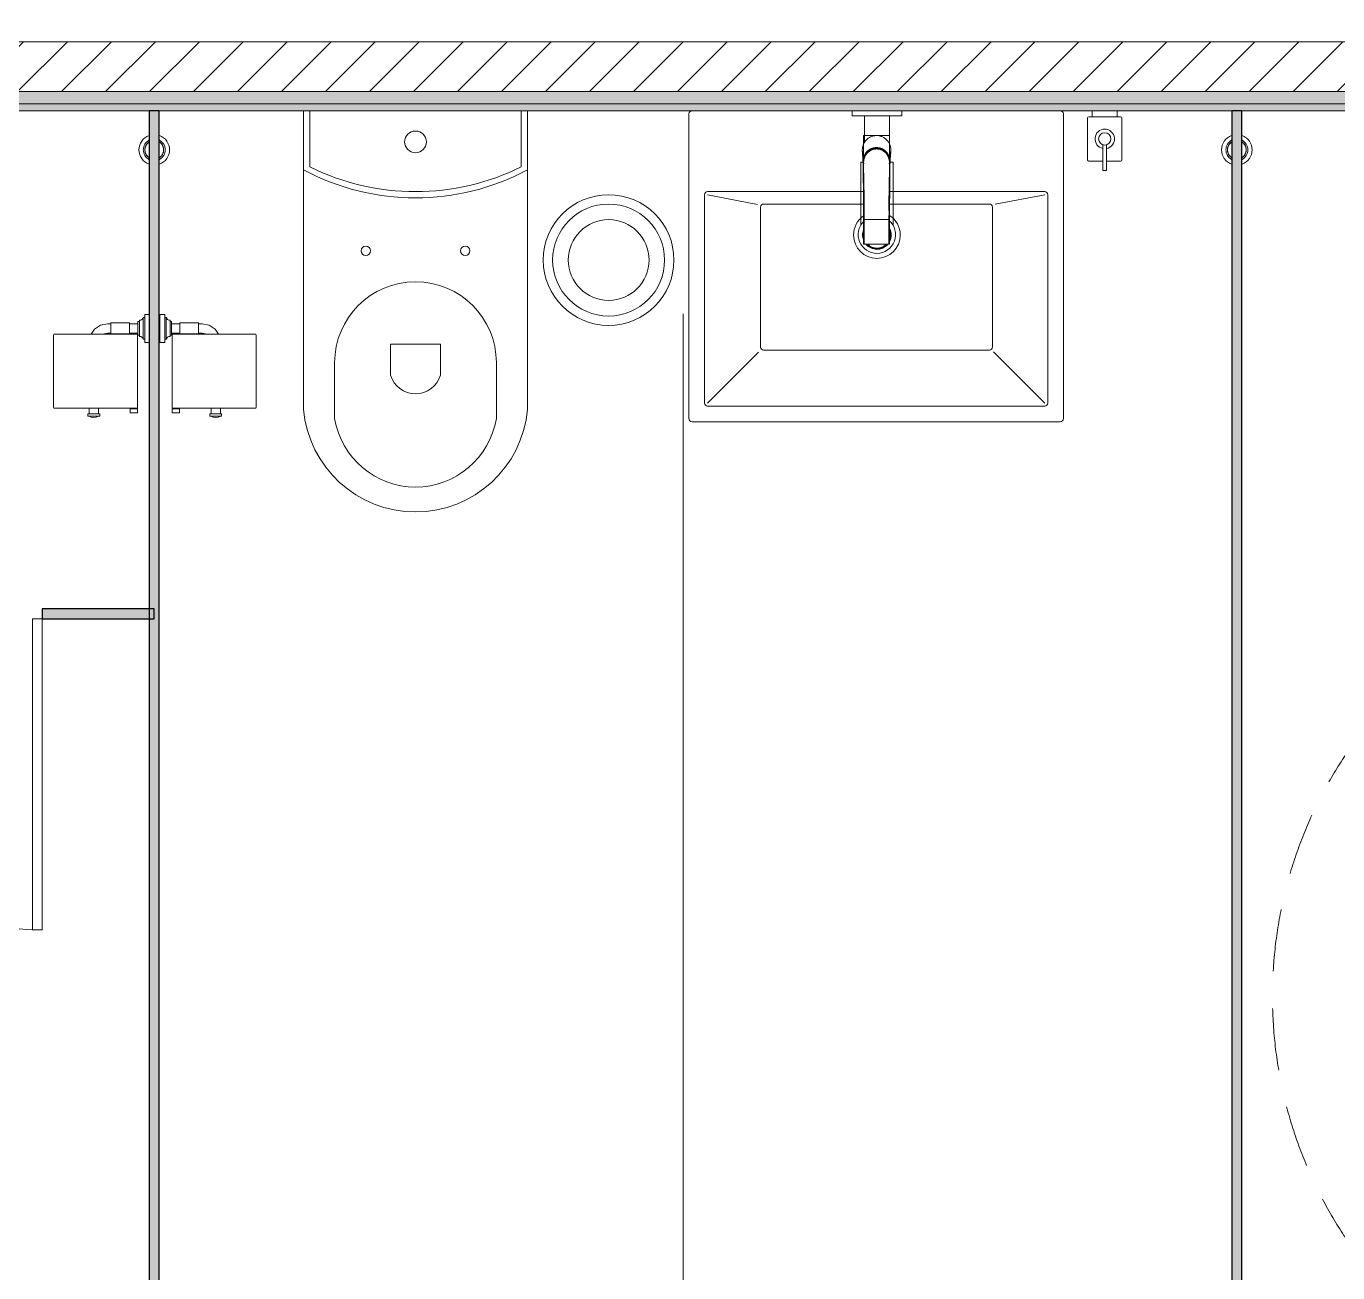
# Model space of a CAD drawing. Header units: millimetres. Extents: x 81609 to 272668, y -8553 to 29000.
# Drawn here: x 97554 to 99662, y 8101 to 10105 of the extents above; entities that cross this region are included whole.
import ezdxf

# ---------------------------------------------------------------- set-up
doc = ezdxf.new("R2010")
doc.units = ezdxf.units.MM
doc.linetypes.add('200_ШТРИХ__ш1_п0_6_', pattern=[160, 100, -60])
doc.linetypes.add('Осевая', pattern=[3175, 635, -476.25, 1587.5, -476.25])
for name, color, linetype, lineweight in [('0-1', 7, 'Continuous', 9), ('A-DETL-GENF', 7, 'Continuous', 9), ('A-DOOR', 7, 'Continuous', 9), ('A-GENM', 7, 'Continuous', 9), ('A-GENM-2', 7, 'Continuous', 25), ('A-WALL', 7, 'Continuous', 9), ('I-WALL', 7, 'Continuous', 9), ('P-SANR-FIXT', 7, 'Continuous', 9), ('P-SANR-FIXT-1', 7, 'Continuous', 13), ('Оси-2', 7, 'Осевая', 9)]:
    doc.layers.add(name, color=color, linetype=linetype, lineweight=lineweight)
for name, color, linetype, lineweight, true_color in [('A-WALL-1', 7, 'Continuous', 9, 0x3c3c3c), ('A-WALL-FNSH-1', 7, 'Continuous', 9, 0x3c3c3c), ('I-FURN-1', 7, 'Continuous', 9, 0xf0f0f0), ('I-FURN-2', 7, '200_ШТРИХ__ш1_п0_6_', 9, 0xf0f0f0)]:
    doc.layers.add(name, color=color, linetype=linetype, lineweight=lineweight, true_color=true_color)

# ---------------------------------------------------------------- blocks, each defined once
blk = doc.blocks.new('FRT_2D_Символ _разворот МГН_1 - D1_4_Символ доступности разворота МГН _360__-18618045-План размещения напольных электротехнических лючков и розеток 2 этажа в осях 23-33')
at = {"layer": 'I-FURN-2'}
for p, q in [((-300, 325.4), (-300, -185.8)), ((-300, 325.4), (-200, 325.4)), ((-200, 195.4), (-200, 325.4)), ((200, 325.4), (300, 325.4)), ((200, 195.4), (200, 325.4)), ((300, 325.4), (300, -185.8)), ((-200, 195.4), (200, 195.4)), ((-300, -185.8), (-250, -185.8)), ((-250, -185.8), (-250, -435.8)), ((300, -185.8), (250, -185.8)), ((250, -185.8), (250, -435.8)), ((-200, -435.8), (-250, -435.8)), ((-200, -435.8), (-200, -645.8)), ((200, -435.8), (250, -435.8)), ((200, -435.8), (200, -645.8)), ((-200, -645.8), (200, -645.8))]:
    blk.add_line(p, q, dxfattribs=at)
blk.add_circle((0, 0), 700, dxfattribs=at)
blk = doc.blocks.new('131_Сантехническая перегородка 7 - СП-1-30858579-План размещения напольных электротехнических лючков и розеток 2 этажа в осях 23-33')
at = {"layer": 'A-GENM'}
blk.add_hatch(color=256, dxfattribs=at).paths.add_polyline_path([(2165.9, -8), (2165.9, 8), (-4.1, 8), (-4.1, -8), (1744.4, -8)])
at = {"layer": 'A-GENM', "flags": 128}
for points in [[(71.5, 8), (71.1, 8.5), (70.8, 9), (70.4, 9.5), (70, 9.9), (69.6, 10.4), (69.2, 10.8), (68.8, 11.2), (68.3, 11.6), (67.8, 12), (67.3, 12.3), (66.8, 12.7), (66.3, 13), (65.8, 13.3), (65.3, 13.6), (64.7, 13.8), (64.2, 14), (63.6, 14.3), (63, 14.4), (62.4, 14.6), (61.9, 14.7), (61.3, 14.9), (60.7, 14.9), (60.1, 15), (59.5, 15.1), (58.9, 15.1), (58.3, 15.1), (57.7, 15), (57.1, 15), (56.5, 14.9), (55.9, 14.8), (55.3, 14.7), (54.7, 14.5), (54.1, 14.4), (53.5, 14.2), (53, 13.9), (52.4, 13.7), (51.9, 13.4), (51.4, 13.2), (50.8, 12.9), (50.3, 12.5), (49.8, 12.2), (49.3, 11.8), (48.9, 11.4), (48.4, 11), (48, 10.6), (47.6, 10.2), (47.2, 9.7), (46.8, 9.3), (46.4, 8.8), (46.1, 8.3), (45.9, 8)], [(45.9, -8), (46.3, -8.5), (46.6, -9), (47, -9.5), (47.4, -9.9), (47.8, -10.4), (48.2, -10.8), (48.6, -11.2), (49.1, -11.6), (49.6, -12), (50, -12.3), (50.5, -12.7), (51.1, -13), (51.6, -13.3), (52.1, -13.6), (52.7, -13.8), (53.2, -14), (53.8, -14.3), (54.4, -14.4), (54.9, -14.6), (55.5, -14.7), (56.1, -14.9), (56.7, -14.9), (57.3, -15), (57.9, -15.1), (58.5, -15.1), (59.1, -15.1), (59.7, -15), (60.3, -15), (60.9, -14.9), (61.5, -14.8), (62.1, -14.7), (62.7, -14.5), (63.3, -14.4), (63.8, -14.2), (64.4, -13.9), (65, -13.7), (65.5, -13.4), (66, -13.2), (66.6, -12.9), (67.1, -12.5), (67.6, -12.2), (68, -11.8), (68.5, -11.4), (69, -11), (69.4, -10.6), (69.8, -10.2), (70.2, -9.7), (70.6, -9.3), (70.9, -8.8), (71.3, -8.3), (71.5, -8)]]:
    blk.add_lwpolyline(points, dxfattribs=at)
at = {"layer": 'A-GENM'}
for radius, start, end in [(24.6, 19.9113, 160.0887), (17.6, 28.9731, 151.0269), (15.1, 78.8699, 146.2189), (15.1, 33.7811, 53.124), (24.6, 199.9113, 340.0887), (17.6, 208.9731, 331.0269), (15.1, 213.7811, 228.9971), (15.1, 258.8699, 326.2189)]:
    blk.add_arc((58.7, 0), radius, start, end, dxfattribs=at)
at = {"layer": 'A-GENM-2'}
for p, q in [((2165.9, 8), (-4.1, 8)), ((-4.1, 8), (-4.1, -8)), ((2165.9, -8), (2165.9, 8)), ((-4.1, -8), (2165.9, -8))]:
    blk.add_line(p, q, dxfattribs=at)
blk = doc.blocks.new('131_Сантехническая перегородка_Дверь 5 - СД-1-30835617-План размещения напольных электротехнических лючков и розеток 2 этажа в осях 23-33')
at = {"layer": 'A-GENM'}
for points in [[(70, 8), (70, -8), (250, -8), (250, 8)], [(750, 8), (750, -8), (930, -8), (930, 8)]]:
    blk.add_hatch(color=256, dxfattribs=at).paths.add_polyline_path(points)
at = {"layer": 'A-DOOR'}
for p, q in [((266, 508), (250, 508)), ((250, 8), (250, 508)), ((266, 8), (266, 508)), ((266, 8), (250, 8))]:
    blk.add_line(p, q, dxfattribs=at)
blk.add_arc((250, 8), 500, 360, 90, dxfattribs=at)
at = {"layer": 'A-GENM-2'}
for p, q in [((250, 8), (70, 8)), ((70, 8), (70, -8)), ((250, -8), (250, 8)), ((930, 8), (750, 8)), ((750, 8), (750, -8)), ((930, -8), (930, 8)), ((70, -8), (250, -8)), ((750, -8), (930, -8))]:
    blk.add_line(p, q, dxfattribs=at)
blk = doc.blocks.new('WC Seat_2 with Cistern-Wall Based - SE22-33487382-План размещения напольных электротехнических лючков и розеток 2 этажа в осях 23-33')
at = {"layer": 'P-SANR-FIXT'}
for p, q in [((-55, 485.5), (-55, 100.5)), ((-5, 410.5), (-5, 500.5)), ((255, 500.5), (255, 410.5)), ((305, 100.5), (305, 485.5)), ((85, 430.5), (85, 380.5)), ((165, 380.5), (165, 430.5)), ((85, 380.5), (165, 380.5)), ((-55, 100.5), (-55, 5.5)), ((-45, 5.5), (-45, 95.6)), ((295, 95.6), (295, 5.5)), ((305, 5.5), (305, 100.5))]:
    blk.add_line(p, q, dxfattribs=at)
for centre, radius, start, end in [((125, 469.8), 180.7, 4.9791, 175.0209), ((125, 478.7), 131.8, 9.5273, 170.4727), ((125, 418.8), 41.7, 16.2602, 163.7398), ((125, 410.5), 130, 180, 360), ((45, 230.5), 7.5, 0, 180), ((205, 230.5), 7.5, 0, 180), ((45, 230.5), 7.5, 180, 360), ((205, 230.5), 7.5, 180, 360), ((125, -237), 382.5, 61.9275, 118.0725), ((125, -247), 382.5, 63.6122, 116.3878), ((125, 55.5), 17.5, 0, 180), ((125, 55.5), 17.5, 180, 360)]:
    blk.add_arc(centre, radius, start, end, dxfattribs=at)
blk = doc.blocks.new('сифон - Для раковины-V169-План размещения напольных электротехнических лючков и розеток 2 этажа в осях 23-33')
at = {"layer": 'P-SANR-FIXT'}
for p, q in [((116.7, 26), (15.7, 26)), ((116.7, 26), (116.7, 20.9)), ((199.2, 40), (191.1, 40)), ((191.1, -40), (191.1, 40)), ((116.7, -19.7), (116.7, -26)), ((15.7, -26), (116.7, -26)), ((191.1, -40), (199.2, -40))]:
    blk.add_line(p, q, dxfattribs=at)
for start, end in [(45, 180), (180, 319.7584)]:
    blk.add_arc((0, 0), 30, start, end, dxfattribs=at)
at = {"layer": 'P-SANR-FIXT-1'}
for p, q in [((127.1, 20), (123.1, 20)), ((191.1, 20), (147.8, 20)), ((21.9, -20), (49, -20)), ((49, -20), (56, -20)), ((56, -20), (75, -20)), ((85.7, -20), (118.5, -20)), ((119.7, -20), (122.9, -20)), ((146.1, -20), (191.1, -20))]:
    blk.add_line(p, q, dxfattribs=at)
for radius, start, end in [(22.5, 67.2152, 113.0759), (21.5, 72, 108), (22.5, 133.7338, 180), (22.5, 180, 225.6765), (21.5, 136.1578, 180), (21.5, 180, 223.3802), (22.5, 241.9585, 297.7301), (21.5, 245.8675, 293.8296)]:
    blk.add_arc((0, 0), radius, start, end, dxfattribs=at)
blk = doc.blocks.new('раковина - 400 x 500mm-V170-План размещения напольных электротехнических лючков и розеток 2 этажа в осях 23-33')
at = {"layer": 'P-SANR-FIXT'}
for p, q in [((-249.5, -5), (-249.5, -495)), ((352.5, -495), (352.5, -5)), ((-224.5, -135), (-224.5, -470)), ((32, -130), (-219.5, -130)), ((-219.5, -135), (-139.5, -151)), ((322.5, -130), (72, -130)), ((322.5, -135), (242.8, -150.5)), ((327.5, -470), (327.5, -135)), ((-134.5, -155), (-134.5, -380)), ((-126, -150), (-129.5, -150)), ((32.1, -150), (-126, -150)), ((233.5, -150), (72, -150)), ((238.5, -155), (238.5, -380)), ((-219.5, -470), (-137.6, -388.1)), ((-129.5, -385), (233.5, -385)), ((322.5, -470), (240.2, -387.7)), ((-219.5, -475), (322.5, -475)), ((-244.5, -500), (347.5, -500))]:
    blk.add_line(p, q, dxfattribs=at)
for centre, radius, start, end in [((-244.5, -5), 5, 91.8131, 180), ((347.5, -5), 5, 0, 88.1869), ((-219.5, -135), 5, 90, 180), ((322.5, -135), 5, 0, 90), ((-129.5, -155), 5, 90, 180), ((52.6, -199.9), 37.5, 360, 57.1518), ((233.5, -155), 5, 0, 90), ((52.6, -199.9), 37.5, 124.8114, 180), ((52.6, -199.9), 37.5, 180, 360), ((52.6, -199.9), 23, 161.6312, 180), ((52.6, -199.9), 23, 180, 198.741), ((52.6, -199.9), 23, 334.4204, 360), ((52.6, -199.9), 23, 360, 25.149), ((52.6, -199.9), 23, 219.4751, 319.8471), ((-129.5, -380), 5, 180, 270), ((233.5, -380), 5, 270, 360), ((-219.5, -470), 5, 180, 270), ((322.5, -470), 5, 270, 0), ((-244.5, -495), 5, 180, 270), ((347.5, -495), 5, 270, 0)]:
    blk.add_arc(centre, radius, start, end, dxfattribs=at)
blk = doc.blocks.new('смеситель для раковины - Default-V155-План размещения напольных электротехнических лючков и розеток 2 этажа в осях 23-33')
at = {"layer": '0-1'}
for p, q in [((19.7, 151.6), (-19.8, 151.6)), ((-20.3, 110), (-20.4, 97.4)), ((19.8, 111.8), (-19.8, 111.8)), ((20.4, 97.4), (20.3, 110)), ((-22.8, 3), (-21.8, 15.6)), ((-20.7, 17.2), (-20.7, 16.7)), ((20.8, 16.7), (20.8, 17.2))]:
    blk.add_line(p, q, dxfattribs=at)
at = {"layer": '0-1', "flags": 128}
for points in [[(-19.8, 151.6), (-20, 151.6), (-20.2, 151.6), (-20.3, 151.5), (-20.4, 151.5), (-20.5, 151.4), (-20.6, 151.3), (-20.6, 151.2), (-20.7, 151.1), (-20.7, 151.1), (-20.7, 151), (-20.7, 151), (-20.8, 150.9), (-20.8, 150.6), (-20.8, 149.7), (-20.8, 148.7), (-20.8, 147.7), (-20.9, 146.7), (-20.9, 145.3), (-21.1, 93.2)], [(19.7, 151.6), (20, 151.6), (20.2, 151.6), (20.4, 151.5), (20.5, 151.4), (20.6, 151.3), (20.6, 151.3), (20.7, 151.2), (20.7, 151.1), (20.7, 151.1), (20.7, 151), (20.8, 151), (20.8, 150.9), (20.8, 150.6)], [(-19.8, 111.8), (-19.9, 111.8), (-20, 111.8), (-20.1, 111.8), (-20.1, 111.7), (-20.2, 111.7), (-20.3, 111.6), (-20.3, 111.5), (-20.3, 111.5), (-20.3, 111.4), (-20.3, 111.4), (-20.3, 111.4), (-20.3, 111.3), (-20.3, 111.2), (-20.3, 111), (-20.3, 110.8), (-20.3, 110.6), (-20.3, 110.3), (-20.3, 110)], [(12.1, -0.1), (14.4, 1.7), (18.1, 6.1), (20.4, 11.5), (21.2, 17.2), (21.2, 36.2), (21.1, 56), (21, 111.4)], [(19.8, 111.8), (19.9, 111.8), (20, 111.8), (20.1, 111.8), (20.2, 111.7), (20.2, 111.6), (20.3, 111.6), (20.3, 111.5), (20.3, 111.5), (20.3, 111.4), (20.3, 111.4), (20.3, 111.3), (20.3, 111.1), (20.3, 110.9), (20.3, 110.7), (20.3, 110.4), (20.3, 110)], [(-21.8, 15.6), (-21.7, 19.7), (-21.6, 24.4), (-21.5, 30.8), (-21.4, 37.1), (-21.3, 49.4), (-21.2, 68.8), (-21.1, 88)], [(-18.9, 7.6), (-20, 10.3), (-20.8, 13.1), (-21.1, 18.6), (-21.1, 48.6), (-21.1, 93.2)], [(21.8, 15.6), (22.1, 11.2), (22.8, 3)]]:
    blk.add_lwpolyline(points, dxfattribs=at)
at = {"layer": 'P-SANR-FIXT'}
for p, q in [((21, 151.6), (-21, 151.6)), ((-21, 151.6), (-21, -23)), ((21, -23), (21, 151.6)), ((-19.7, 144), (-19.8, 111.7)), ((19.8, 111.7), (19.7, 144)), ((-20.4, 22), (-20.8, 19.8)), ((20.8, 19.8), (20.4, 22)), ((-21, 19.9), (-20.8, 19.8)), ((19.4, 12.9), (20.4, 11.1)), ((21, 19.9), (20.8, 19.8)), ((20.9, 18.5), (20.8, 19.8)), ((20.9, 18.4), (21.1, 18.4)), ((22.5, 5), (22.9, 0.9)), ((-0.6, -2.8), (0.6, -2.8)), ((-21, -23), (21, -23))]:
    blk.add_line(p, q, dxfattribs=at)
at = {"layer": 'P-SANR-FIXT', "flags": 128}
for points in [[(-21.1, 16.9), (-21.1, 42.2), (-21, 67.6), (-20.8, 118.3), (-20.7, 143.7), (-20.7, 149.4), (-20.8, 150.2), (-20.9, 145.3), (-20.9, 138.9), (-21.1, 88.1)], [(21.1, 88.1), (20.9, 138.9), (20.9, 145.3), (20.8, 150.2), (20.7, 149.4), (20.7, 143.7), (20.8, 118.3), (21, 67.6), (21.1, 42.2), (21.1, 16.9)], [(-20.1, 88.1), (-20.1, 99.6), (-20, 111), (-20, 122.4), (-19.9, 133.8), (-19.9, 145.2)], [(19.9, 145.2), (19.9, 138.9), (19.9, 132.6), (20, 126.2), (20, 119.9), (20, 113.5), (20, 107.2), (20.1, 100.8), (20.1, 94.5), (20.1, 88.1)], [(-21.1, 18.6), (-21.1, 18.6), (-21.1, 18.6), (-21, 18.6), (-21, 18.6), (-21, 18.5), (-20.9, 18.5), (-20.9, 18.5)], [(-21.1, 18.4), (-21.1, 18), (-21.1, 17.6), (-21.1, 17.2), (-21.1, 16.8), (-21.1, 16.4)], [(-20.8, 19.8), (-20.9, 19.2), (-20.9, 18.5)], [(-15.9, 4.1), (-13.1, 1.6), (-9.8, -0.4), (-6.1, -1.8), (-2.1, -2.5), (2.1, -2.5), (6.1, -1.8), (9.8, -0.4), (11.1, 0.4)], [(11.5, 0.5), (13.1, 1.6), (15.9, 4.1)], [(21.1, 16.4), (21.1, 16.8), (21.1, 17.2), (21.1, 17.6), (21.1, 18), (21.1, 18.4)], [(22.9, 0.9), (22.7, 3.2), (22.5, 5.6), (22.3, 7.9), (22.1, 10.8), (21.8, 15.2)], [(0.6, -3.9), (0.3, -3.9), (0.1, -3.9), (-0.1, -3.9), (-0.3, -3.9), (-0.6, -3.9)]]:
    blk.add_lwpolyline(points, dxfattribs=at)
at = {"layer": 'P-SANR-FIXT'}
for centre, major_axis, ratio, start_param, end_param in [((-19.8, 109.7), (-0.5, 0.002), 0.095846, 0.017294, 1.571164), ((19.8, 109.7), (0.5, 0.002), 0.095848, 4.711795, 6.265892), ((0, 17.2), (20.8, 0), 0.98634, 3.038054, 3.141593), ((0, 17.2), (20.8, 0), 0.98634, 3.141593, 3.441377), ((0, 16.7), (20.8, 0), 0.98634, 3.141593, 3.372062), ((0, 16.7), (20.7, 0), 0.98634, 3.571127, 3.769911), ((0, 17.2), (20.8, 0), 0.98634, 3.613983, 5.358408), ((0, 16.7), (20.7, 0), 0.98634, 3.994763, 4.083653), ((0, 16.7), (20.8, 0), 0.98634, 5.376246, 5.846752), ((0, 17.2), (20.8, 0), 0.98634, 5.499139, 5.804813), ((0, 17.2), (-20.8, 0), 0.98634, 2.841808, 3.141593), ((0, 16.7), (20.8, 0), 0.98634, 6.052716, 6.283185), ((0, 17.2), (20.8, 0), 0.98634, 0, 0.103539), ((0, 16.7), (20.7, 0), 0.98634, 4.276566, 4.807479), ((0, 16.7), (20.8, 0), 0.98634, 4.9338, 5.10736)]:
    blk.add_ellipse(centre, major_axis=major_axis, ratio=ratio, start_param=start_param, end_param=end_param, dxfattribs=at)
for points, knots in [([(-19.9, 145.2), (-19.9, 146), (-19.9, 147.4), (-19.8, 149.3), (-19.8, 150.7), (-19.8, 151.5), (-19.8, 151.6), (-19.8, 151.6)], [0, 0, 0, 0, 0.1, 0.2, 0.3, 0.4, 0.4725859, 0.4725859, 0.4725859, 0.4725859]), ([(-19.8, 151.6), (-19.7, 151.6), (-19.7, 151.6), (-19.7, 151.2), (-19.7, 150), (-19.7, 148.3), (-19.7, 146.2), (-19.7, 144.8), (-19.7, 144)], [0.4728347, 0.4728347, 0.4728347, 0.4728347, 0.5, 0.6, 0.7, 0.8, 0.9, 1, 1, 1, 1]), ([(19.7, 144), (19.7, 144.8), (19.7, 146.2), (19.7, 148.3), (19.7, 150), (19.7, 151.2), (19.7, 151.6), (19.7, 151.6), (19.7, 151.6)], [0, 0, 0, 0, 0.1, 0.2, 0.3, 0.4, 0.5, 0.5274121, 0.5274121, 0.5274121, 0.5274121]), ([(19.7, 151.6), (19.8, 151.6), (19.8, 151.5), (19.8, 150.7), (19.8, 149.3), (19.9, 147.4), (19.9, 146), (19.9, 145.2)], [0.5275209, 0.5275209, 0.5275209, 0.5275209, 0.6, 0.7, 0.8, 0.9, 1, 1, 1, 1]), ([(-19.8, 111.8), (-19.8, 111.8), (-19.8, 111.7), (-19.8, 110.9), (-19.8, 110.1), (-19.8, 109.7)], [0.4695548, 0.4695548, 0.4695548, 0.4695548, 0.6, 0.8, 1, 1, 1, 1]), ([(19.8, 109.7), (19.8, 110.1), (19.8, 110.9), (19.8, 111.7), (19.8, 111.8), (19.8, 111.8)], [0, 0, 0, 0, 0.2, 0.4, 0.5304748, 0.5304748, 0.5304748, 0.5304748]), ([(-21.1, 88.1), (-21.1, 85.7), (-21.1, 82.2), (-21.1, 77.5), (-21.2, 73.9), (-21.2, 70.4), (-21.2, 66.8), (-21.2, 63.9), (-21.2, 61.5), (-21.2, 59.8), (-21.2, 58), (-21.2, 55.7), (-21.3, 52.8), (-21.3, 49.3), (-21.3, 46), (-21.3, 42.6), (-21.4, 39.4), (-21.4, 36.2), (-21.5, 32.2), (-21.5, 27.5), (-21.7, 20.9), (-21.8, 17.2), (-21.8, 15.2)], [0, 0, 0, 0, 0.083333, 0.125, 0.166667, 0.208333, 0.25, 0.291667, 0.3125, 0.333333, 0.354167, 0.375, 0.416667, 0.458333, 0.5, 0.541667, 0.583333, 0.625, 0.666667, 0.75, 0.833333, 1, 1, 1, 1]), ([(-20.4, 97.4), (-20.4, 91.1), (-20.5, 81.8), (-20.6, 69.7), (-20.6, 60), (-20.7, 52.6), (-20.8, 47.4), (-20.8, 45.2), (-20.8, 43.5), (-20.9, 41.8), (-20.9, 39.8), (-20.9, 37.7), (-20.9, 36.2), (-20.9, 35.4), (-21, 34.1), (-21, 32.6), (-21, 31), (-21, 29.7), (-21, 28.6), (-21, 27.7), (-21, 26.8), (-21.1, 25.6), (-21.1, 22.9), (-21.1, 20.4), (-21.1, 18.4)], [0, 0, 0, 0, 0.222222, 0.333333, 0.444444, 0.583333, 0.618056, 0.652778, 0.670139, 0.6875, 0.722222, 0.756944, 0.774306, 0.782986, 0.791667, 0.826389, 0.84375, 0.861111, 0.878472, 0.887153, 0.895833, 0.913194, 0.930556, 1, 1, 1, 1]), ([(-20.5, 43.6), (-20.5, 44.1), (-20.5, 44.9), (-20.5, 45.9), (-20.4, 46.5), (-20.4, 47), (-20.4, 47.6), (-20.3, 48.2), (-20.3, 49.3), (-20.3, 50.8), (-20.3, 52.7), (-20.3, 54.8), (-20.2, 57.1), (-20.2, 60.5), (-20.1, 67), (-20, 78.4), (-19.9, 90.5), (-19.9, 97.4)], [0.3665203, 0.3665203, 0.3665203, 0.3665203, 0.3928571, 0.4107143, 0.4196429, 0.4285714, 0.4375, 0.4464286, 0.4642857, 0.5, 0.5357143, 0.5714286, 0.6071429, 0.6428571, 0.7142857, 0.8571429, 1, 1, 1, 1]), ([(19.9, 97.4), (19.9, 90.5), (20, 78.4), (20.1, 66.9), (20.2, 60.3), (20.3, 57), (20.3, 54.6), (20.3, 52.6), (20.3, 50.7), (20.3, 49.2), (20.4, 48.1), (20.4, 47.4), (20.4, 46.9), (20.4, 46.4), (20.4, 45.8), (20.4, 44.6), (20.4, 43), (20.4, 41.3), (20.5, 40), (20.5, 39.2), (20.6, 38.5), (20.7, 37.9), (20.7, 37.5)], [0, 0, 0, 0, 0.1428571, 0.2857143, 0.3571429, 0.3928571, 0.4285714, 0.4642857, 0.5, 0.5357143, 0.5535714, 0.5625, 0.5714286, 0.5803571, 0.5892857, 0.6071429, 0.6428571, 0.6785714, 0.6964286, 0.7053571, 0.7142857, 0.7301718, 0.7301718, 0.7301718, 0.7301718]), ([(20.1, 88.1), (20.1, 88.2), (20.2, 88.3), (20.4, 88.2), (20.5, 88), (20.6, 87.8), (20.7, 87.5), (20.7, 87.3), (20.8, 87.1), (20.9, 87), (20.9, 86.8), (20.9, 86.7)], [0, 0, 0, 0, 0.1, 0.19375, 0.25, 0.3, 0.35, 0.4, 0.45, 0.525, 0.575, 0.575, 0.575, 0.575]), ([(21.1, 18.4), (21.1, 19.2), (21.1, 20.8), (21.1, 23.1), (21.1, 25), (21.1, 26.5), (21, 27.6), (21, 28.6), (21, 30), (21, 31.7), (21, 33.4), (21, 34.6), (20.9, 35.2), (20.9, 35.7), (20.9, 36.3), (20.9, 36.9), (20.9, 38.1), (20.9, 39.8), (20.9, 41.4), (20.8, 42.8), (20.8, 44.1), (20.8, 45.8), (20.8, 48.6), (20.7, 53.5), (20.6, 60.7), (20.6, 68.9), (20.5, 76.5), (20.5, 85.7), (20.4, 92.7), (20.4, 97.4)], [0, 0, 0, 0, 0.027778, 0.055556, 0.083333, 0.097222, 0.111111, 0.125, 0.138889, 0.166667, 0.194444, 0.208333, 0.215278, 0.222222, 0.229167, 0.236111, 0.25, 0.277778, 0.305556, 0.319444, 0.333333, 0.361111, 0.388889, 0.444444, 0.555556, 0.666667, 0.75, 0.833333, 1, 1, 1, 1]), ([(21.8, 15.2), (21.8, 16.4), (21.7, 19.4), (21.6, 24.2), (21.5, 28.2), (21.5, 30.6), (21.5, 32.4), (21.4, 34.1), (21.4, 35.8), (21.4, 37.3), (21.4, 38.7), (21.4, 39.8), (21.4, 41), (21.3, 42.6), (21.3, 44.7), (21.3, 47.5), (21.3, 50.9), (21.2, 55.1), (21.2, 60), (21.2, 65.1), (21.2, 69.9), (21.2, 74.5), (21.1, 80.6), (21.1, 85.1), (21.1, 88.1)], [0, 0, 0, 0, 0.142857, 0.285714, 0.357143, 0.392857, 0.428571, 0.464286, 0.5, 0.535714, 0.553571, 0.571429, 0.589286, 0.607143, 0.642857, 0.678571, 0.714286, 0.75, 0.785714, 0.821429, 0.857143, 0.892857, 0.928571, 1, 1, 1, 1]), ([(-21, 19.9), (-21, 20.5), (-20.9, 21.9), (-20.9, 23.9), (-20.9, 25.6), (-20.9, 26.9), (-20.9, 27.6), (-20.9, 28.1), (-20.9, 28.7), (-20.9, 29.4), (-21, 30.9), (-21, 33.1), (-21, 35.5), (-20.9, 37.4), (-20.9, 38.5), (-20.8, 39.3), (-20.7, 40.1), (-20.7, 40.7), (-20.6, 41.2), (-20.6, 41.3)], [0, 0, 0, 0, 0.0357143, 0.0714286, 0.1071429, 0.125, 0.1339286, 0.1428571, 0.1517857, 0.1607143, 0.1785714, 0.2142857, 0.25, 0.2678571, 0.2857143, 0.2946429, 0.3035714, 0.3214286, 0.3257253, 0.3257253, 0.3257253, 0.3257253]), ([(20.9, 33.9), (20.9, 33.6), (20.9, 32.5), (20.9, 30.9), (20.9, 29.2), (20.9, 28.3), (20.9, 27.5), (20.9, 26.8), (20.9, 25.6), (20.9, 23.9), (21, 21.9), (21, 20.5), (21, 19.9)], [0.7766981, 0.7766981, 0.7766981, 0.7766981, 0.7857143, 0.8214286, 0.8392857, 0.8571429, 0.8660714, 0.875, 0.8928571, 0.9285714, 0.9642857, 1, 1, 1, 1]), ([(-21.8, 15.2), (-21.9, 13.9), (-22, 12.1), (-22.1, 10.1), (-22.2, 8.7), (-22.3, 7.5), (-22.4, 6.6), (-22.5, 5.7), (-22.6, 4.8), (-22.7, 3.8), (-22.8, 2.5), (-22.9, 1.5), (-22.9, 0.9)], [0, 0, 0, 0, 0.166667, 0.25, 0.333333, 0.416667, 0.5, 0.583333, 0.666667, 0.75, 0.833333, 1, 1, 1, 1]), ([(22.9, 0.3), (22.9, -2.5), (22.3, -6.4), (20, -11.4), (17.7, -14.7), (14.9, -17.6), (11.6, -20), (7.9, -21.7), (4.5, -22.6), (1.5, -23), (-1.9, -23), (-6, -22.4), (-10, -20.8), (-12.8, -19.1), (-14.8, -17.5), (-16.7, -15.8), (-18.8, -13.3), (-21.9, -8.1), (-22.9, -3.2), (-22.9, 0.3)], [0, 0, 0, 0, 0.111111, 0.166667, 0.222222, 0.277778, 0.333333, 0.388889, 0.444444, 0.479167, 0.513889, 0.583333, 0.652778, 0.6875, 0.722222, 0.756944, 0.791667, 0.861111, 1, 1, 1, 1]), ([(-21, 19.9), (-21, 19.7), (-21, 19.5), (-21.1, 19.2), (-21.1, 18.9), (-21.1, 18.7), (-21.1, 18.6)], [0, 0, 0, 0, 0.333333, 0.5, 0.666667, 1, 1, 1, 1]), ([(-0.6, -3.9), (-1.6, -3.9), (-3.8, -3.7), (-7, -2.8), (-10, -1.5), (-12.8, 0.2), (-15.2, 2.3), (-17.3, 4.8), (-18.7, 7.1), (-19.6, 9), (-20.1, 10.6), (-20.6, 12.1), (-21, 14.3), (-21.1, 15.9), (-21.1, 16.9)], [0, 0, 0, 0, 0.1, 0.2, 0.3, 0.4, 0.5, 0.6, 0.7, 0.75, 0.8, 0.85, 0.9, 1, 1, 1, 1]), ([(-21.1, 16.4), (-21.1, 14.3), (-20.4, 11.1), (-18.7, 7.6), (-17.5, 5.8), (-16.4, 4.5), (-15.2, 3.2), (-13.9, 2.1), (-12.5, 1), (-10.9, 0.1), (-9.2, -0.7), (-6.9, -1.7), (-3.8, -2.5), (0, -2.8), (3.8, -2.5), (6.9, -1.7), (9, -0.9), (10.1, -0.3), (10.9, 0.1), (11.7, 0.5), (12.7, 1.2), (13.9, 2), (15, 3), (15.8, 3.8), (16.4, 4.5), (17, 5.2), (17.7, 6.2), (18.6, 7.6), (19.3, 9), (19.7, 9.9), (19.9, 10.5), (20, 10.9), (20.2, 11.2), (20.3, 11.7), (20.6, 12.6), (20.8, 13.8), (21, 15.1), (21.1, 16), (21.1, 16.4)], [0, 0, 0, 0, 0.111111, 0.166667, 0.194444, 0.222222, 0.25, 0.277778, 0.305556, 0.333333, 0.361111, 0.388889, 0.444444, 0.5, 0.555556, 0.611111, 0.638889, 0.652778, 0.666667, 0.680556, 0.694444, 0.722222, 0.75, 0.763889, 0.777778, 0.791667, 0.805556, 0.833333, 0.861111, 0.875, 0.881944, 0.888889, 0.895833, 0.902778, 0.916667, 0.944444, 0.972222, 1, 1, 1, 1]), ([(-20.8, 14.6), (-20.7, 14.1), (-20.6, 12.9), (-20.2, 11.6), (-20, 10.9)], [0, 0, 0, 0, 0.4, 1, 1, 1, 1]), ([(-20, 10.9), (-19.6, 9.8), (-18.5, 7.4), (-17, 5.2), (-15.9, 4.1)], [0, 0, 0, 0, 0.444444, 1, 1, 1, 1]), ([(21.1, 16.9), (21.1, 15.9), (21, 13.7), (20.2, 10.6), (19, 7.6), (16.7, 3.9), (12.9, 0), (7.1, -3.1), (2.7, -3.9), (0.6, -3.9)], [0, 0, 0, 0, 0.1, 0.2, 0.3, 0.4, 0.6, 0.8, 1, 1, 1, 1]), ([(15.9, 4.1), (16.7, 5), (18.4, 7.2), (19.5, 9.5), (20, 10.9)], [0, 0, 0, 0, 0.444444, 1, 1, 1, 1]), ([(20, 10.9), (20.2, 11.4), (20.5, 12.7), (20.7, 13.9), (20.8, 14.6)], [0, 0, 0, 0, 0.444444, 1, 1, 1, 1]), ([(-0.6, -3.9), (-0.6, -3.9), (-0.6, -3.7), (-0.6, -3.5), (-0.6, -3.1), (-0.6, -2.9), (-0.6, -2.8)], [0, 0, 0, 0, 0.363636, 0.545455, 0.727273, 1, 1, 1, 1]), ([(0.6, -3.9), (0.6, -3.9), (0.6, -3.7), (0.6, -3.5), (0.6, -3.1), (0.6, -2.9), (0.6, -2.8)], [0, 0, 0, 0, 0.363636, 0.545455, 0.727273, 1, 1, 1, 1])]:
    blk.add_open_spline(points, degree=3, knots=knots, dxfattribs=at)
for points in [[(-19.8, 111.8), (-19.8, 111.8), (-19.8, 111.8), (-19.8, 111.8)], [(19.8, 111.8), (19.8, 111.8), (19.8, 111.8), (19.8, 111.8)], [(-20.1, 88.1), (-20.4, 88.2), (-20.6, 88.2), (-20.8, 88.2)], [(-20, 85.7), (-20.1, 86.5), (-20.1, 87.3), (-20.1, 88.1)], [(20.1, 88.1), (20.1, 87.3), (20.1, 86.5), (20, 85.7)], [(-21.2, 19.5), (-21, 20.5), (-20.6, 21.4), (-20.2, 22.3)], [(-20.4, 22.5), (-20.7, 21.7), (-20.9, 20.8), (-21, 19.9)], [(20.2, 22.3), (21.2, 20.1), (21.8, 17.6), (21.8, 15.2)], [(21, 19.9), (20.9, 20.8), (20.7, 21.7), (20.4, 22.5)], [(-22.9, 0.9), (-22.9, 2.2), (-22.8, 3.6), (-22.6, 4.9)], [(-21.8, 15.2), (-21.8, 16.4), (-21.7, 17.6), (-21.4, 18.8)], [(-20.9, 18.4), (-21, 18.4), (-21.1, 18.4), (-21.1, 18.5)], [(-20.9, 18.3), (-20.9, 17.7), (-20.9, 16.5), (-20.8, 15.2), (-20.8, 14.6)], [(20.7, 19.9), (20.7, 17.5), (19.9, 12.6), (16.3, 6), (10.7, 1.1), (3.8, -1.6), (-3.7, -1.6), (-10.7, 1.1), (-16.3, 6), (-19.9, 12.6), (-20.7, 17.5), (-20.7, 19.9)], [(-20.4, 11.1), (-20.1, 11.7), (-19.8, 12.3), (-19.4, 12.9)], [(20.8, 14.6), (20.8, 15.2), (20.9, 16.5), (20.9, 17.8), (20.9, 18.4)], [(21.1, 18.5), (21.1, 18.5), (21, 18.5), (20.9, 18.5)], [(21.1, 18.5), (21.1, 18.6), (21.1, 18.7), (21.1, 18.9), (21.1, 19.2), (21.1, 19.4), (21, 19.6), (21, 19.8), (21, 19.9)], [(-3, -2.5), (-2.2, -2.7), (-1.4, -2.7), (-0.6, -2.8)]]:
    blk.add_open_spline(points, degree=3, dxfattribs=at)
blk = doc.blocks.new('мусорная корзина - Round_ Metal-30590745-План размещения напольных электротехнических лючков и розеток 2 этажа в осях 23-33')
at = {"layer": 'P-SANR-FIXT'}
for radius, start, end in [(105, 0, 180), (90, 360, 180), (65, 0, 180), (105, 180, 360), (90, 180, 360), (65, 180, 360)]:
    blk.add_arc((0, 0), radius, start, end, dxfattribs=at)
blk = doc.blocks.new('TOY_Диспансер мыло - Дозатор Elegance new 11654 019001 хром-30721027-План размещения напольных электротехнических лючков и розеток 2 этажа в осях 23-33')
at = {"layer": 'A-GENM'}
for p, q in [((97.5, 84.7), (97.5, 17)), ((122.2, 86.7), (99.5, 86.7)), ((122.2, 86.7), (102.9, 86.7)), ((127.9, 101.6), (122.2, 101.6)), ((122.2, 101.6), (122.2, 86.7)), ((122.2, 87.7), (122.2, 60.3)), ((127.9, 86.7), (127.9, 101.6)), ((127.9, 60.3), (127.9, 87.7)), ((146.9, 86.7), (127.9, 86.7)), ((150.5, 86.7), (127.9, 86.7)), ((152.5, 17), (152.5, 84.7)), ((99.5, 15), (105, 15)), ((145, 15), (105, 15)), ((105, 15), (105, 5.5)), ((145, 5.5), (145, 15)), ((145, 15), (150.5, 15))]:
    blk.add_line(p, q, dxfattribs=at)
blk.add_circle((125, 50.7), 10, dxfattribs=at)
for centre, radius, start, end in [((99.5, 84.7), 2, 90, 180), ((150.5, 84.7), 2, 360, 90), ((125, 50.7), 15.7, 100.4353, 79.365), ((99.5, 17), 2, 180, 270), ((150.5, 17), 2, 270, 360)]:
    blk.add_arc(centre, radius, start, end, dxfattribs=at)
blk = doc.blocks.new('Sanitary_Toilet-Accessories_Gessi_Wall-mounted-paper-roll-holder-65449 - Chrome-V183-План размещения напольных электротехнических лючков и розеток 2 этажа в осях 23-33')
at = {"layer": 'A-DETL-GENF'}
for p, q in [((97741.1, 9634.8), (97741.8, 9636.5)), ((97741.8, 9636.5), (97744.3, 9636.6)), ((97741.8, 9601.6), (97741.8, 9636.5)), ((97744.3, 9636.6), (97744.3, 9641.6)), ((97744.3, 9641.6), (97751.5, 9641.6)), ((97744.3, 9636.6), (97744.3, 9601.6)), ((97657.9, 9609.6), (97663.5, 9617.9)), ((97663.5, 9617.9), (97673, 9624.3)), ((97673, 9624.3), (97684.3, 9626.6)), ((97684.3, 9626.6), (97689.8, 9626.6)), ((97689.8, 9626.6), (97689.8, 9628.1)), ((97689.8, 9628.1), (97719.8, 9628.1)), ((97689.8, 9626.6), (97689.8, 9611.6)), ((97719.8, 9628.1), (97719.8, 9626.6)), ((97719.8, 9611.6), (97719.8, 9626.6)), ((97719.8, 9626.6), (97733.3, 9626.6)), ((97733.3, 9626.6), (97733.3, 9630.1)), ((97733.3, 9630.1), (97735.8, 9630.1)), ((97733.3, 9628.1), (97733.3, 9609.6)), ((97735.8, 9632.1), (97737.9, 9632.4)), ((97735.8, 9630.1), (97735.8, 9632.1)), ((97735.8, 9630.1), (97735.8, 9608.1)), ((97737.9, 9632.4), (97739.7, 9633.3)), ((97739.7, 9633.3), (97741.1, 9634.8)), ((97597.6, 9607.9), (97597.8, 9609.6)), ((97597.6, 9491.9), (97597.6, 9607.9)), ((97597.8, 9609.6), (97657.9, 9609.6)), ((97677.4, 9609.6), (97657.9, 9609.6)), ((97678.8, 9610.5), (97677.4, 9609.6)), ((97677.4, 9609.6), (97722.6, 9609.6)), ((97684.3, 9611.6), (97678.8, 9610.5)), ((97689.8, 9611.6), (97684.3, 9611.6)), ((97689.8, 9610.1), (97689.8, 9611.6)), ((97719.8, 9610.1), (97689.8, 9610.1)), ((97722.6, 9611.6), (97719.8, 9611.6)), ((97719.8, 9611.6), (97719.8, 9610.1)), ((97730.6, 9611.6), (97722.6, 9611.6)), ((97722.6, 9609.6), (97722.6, 9611.6)), ((97722.6, 9609.6), (97730.6, 9609.6)), ((97733.3, 9611.6), (97730.6, 9611.6)), ((97730.6, 9611.6), (97730.6, 9609.6)), ((97730.6, 9609.6), (97732.6, 9609.6)), ((97732.6, 9609.6), (97732.6, 9490.6)), ((97733.3, 9608.1), (97733.3, 9611.6)), ((97735.8, 9608.1), (97733.3, 9608.1)), ((97735.8, 9606.1), (97735.8, 9608.1)), ((97737.9, 9605.8), (97735.8, 9606.1)), ((97739.7, 9604.8), (97737.9, 9605.8)), ((97741.1, 9603.3), (97739.7, 9604.8)), ((97741.8, 9601.6), (97741.1, 9603.3)), ((97744.3, 9601.6), (97741.8, 9601.6)), ((97744.3, 9596.6), (97744.3, 9601.6)), ((97751.5, 9596.6), (97744.3, 9596.6)), ((97597.8, 9490.6), (97597.6, 9491.9)), ((97654.8, 9490.6), (97597.8, 9490.6)), ((97654.8, 9490.6), (97669.8, 9490.6)), ((97654.8, 9481.6), (97654.8, 9490.6)), ((97722.6, 9490.6), (97669.8, 9490.6)), ((97669.8, 9490.6), (97669.8, 9481.6)), ((97720.6, 9483.1), (97720.6, 9489.6)), ((97720.6, 9489.6), (97722.6, 9489.6)), ((97722.6, 9490.6), (97730.6, 9490.6)), ((97722.6, 9489.6), (97722.6, 9490.6)), ((97730.6, 9489.6), (97722.6, 9489.6)), ((97732.6, 9490.6), (97730.6, 9490.6)), ((97730.6, 9490.6), (97730.6, 9489.6)), ((97730.6, 9489.6), (97732.6, 9489.6)), ((97732.6, 9489.6), (97732.6, 9483.1)), ((97652.8, 9478.1), (97652.8, 9481.6)), ((97652.8, 9481.6), (97654.8, 9481.6)), ((97654.8, 9478.1), (97652.8, 9478.1)), ((97669.8, 9481.6), (97654.8, 9481.6)), ((97669.8, 9478.1), (97654.8, 9478.1)), ((97658.3, 9476.2), (97654.8, 9478.1)), ((97662.3, 9475.6), (97658.3, 9476.2)), ((97666.3, 9476.2), (97662.3, 9475.6)), ((97669.8, 9478.1), (97666.3, 9476.2)), ((97669.8, 9481.6), (97671.8, 9481.6)), ((97671.8, 9478.1), (97669.8, 9478.1)), ((97671.8, 9481.6), (97671.8, 9478.1)), ((97732.6, 9483.1), (97720.6, 9483.1))]:
    blk.add_line(p, q, dxfattribs=at)
blk = doc.blocks.new('Sanitary_Toilet-Accessories_Gessi_Wall-mounted-paper-roll-holder-65449 - Chrome-V184-План размещения напольных электротехнических лючков и розеток 2 этажа в осях 23-33')
at = {"layer": 'A-DETL-GENF'}
for p, q in [((97768.3, 9641.6), (97768.3, 9596.6)), ((97776.3, 9641.6), (97768.3, 9641.6)), ((97776.3, 9636.6), (97776.3, 9641.6)), ((97776.3, 9636.6), (97776.3, 9601.6)), ((97778.8, 9636.5), (97776.3, 9636.6)), ((97778.8, 9601.6), (97778.8, 9636.5)), ((97779.5, 9634.8), (97778.8, 9636.5)), ((97780.9, 9633.3), (97779.5, 9634.8)), ((97782.8, 9632.4), (97780.9, 9633.3)), ((97784.8, 9632.1), (97782.8, 9632.4)), ((97784.8, 9630.1), (97784.8, 9632.1)), ((97784.8, 9630.1), (97784.8, 9608.1)), ((97787.3, 9630.1), (97784.8, 9630.1)), ((97787.3, 9626.6), (97787.3, 9630.1)), ((97787.3, 9628.1), (97787.3, 9609.6)), ((97800.8, 9626.6), (97787.3, 9626.6)), ((97800.8, 9628.1), (97800.8, 9626.6)), ((97830.8, 9628.1), (97800.8, 9628.1)), ((97800.8, 9611.6), (97800.8, 9626.6)), ((97830.8, 9626.6), (97830.8, 9628.1)), ((97830.8, 9626.6), (97830.8, 9611.6)), ((97836.3, 9626.6), (97830.8, 9626.6)), ((97847.6, 9624.3), (97836.3, 9626.6)), ((97857.2, 9617.9), (97847.6, 9624.3)), ((97862.8, 9609.6), (97857.2, 9617.9)), ((97768.3, 9596.6), (97776.3, 9596.6)), ((97776.3, 9601.6), (97778.8, 9601.6)), ((97776.3, 9596.6), (97776.3, 9601.6)), ((97778.8, 9601.6), (97779.5, 9603.3)), ((97779.5, 9603.3), (97780.9, 9604.8)), ((97780.9, 9604.8), (97782.8, 9605.8)), ((97782.8, 9605.8), (97784.8, 9606.1)), ((97784.8, 9608.1), (97787.3, 9608.1)), ((97784.8, 9606.1), (97784.8, 9608.1)), ((97787.3, 9611.6), (97790.1, 9611.6)), ((97787.3, 9608.1), (97787.3, 9611.6)), ((97788.1, 9609.6), (97788.1, 9490.6)), ((97790.1, 9609.6), (97788.1, 9609.6)), ((97790.1, 9611.6), (97798.1, 9611.6)), ((97790.1, 9611.6), (97790.1, 9609.6)), ((97798.1, 9609.6), (97790.1, 9609.6)), ((97798.1, 9611.6), (97800.8, 9611.6)), ((97798.1, 9609.6), (97798.1, 9611.6)), ((97843.2, 9609.6), (97798.1, 9609.6)), ((97800.8, 9611.6), (97800.8, 9610.1)), ((97800.8, 9610.1), (97830.8, 9610.1)), ((97830.8, 9611.6), (97836.3, 9611.6)), ((97830.8, 9610.1), (97830.8, 9611.6)), ((97836.3, 9611.6), (97841.9, 9610.5)), ((97841.9, 9610.5), (97843.2, 9609.6)), ((97843.2, 9609.6), (97862.8, 9609.6)), ((97922.9, 9609.6), (97862.8, 9609.6)), ((97923.1, 9607.9), (97922.9, 9609.6)), ((97923.1, 9491.9), (97923.1, 9607.9)), ((97788.1, 9490.6), (97790.1, 9490.6)), ((97788.1, 9489.6), (97788.1, 9483.1)), ((97790.1, 9489.6), (97788.1, 9489.6)), ((97798.1, 9490.6), (97790.1, 9490.6)), ((97790.1, 9490.6), (97790.1, 9489.6)), ((97790.1, 9489.6), (97798.1, 9489.6)), ((97798.1, 9490.6), (97850.8, 9490.6)), ((97798.1, 9489.6), (97798.1, 9490.6)), ((97800.1, 9489.6), (97798.1, 9489.6)), ((97800.1, 9483.1), (97800.1, 9489.6)), ((97865.8, 9490.6), (97850.8, 9490.6)), ((97850.8, 9490.6), (97850.8, 9481.6)), ((97865.8, 9490.6), (97922.9, 9490.6)), ((97865.8, 9481.6), (97865.8, 9490.6)), ((97922.9, 9490.6), (97923.1, 9491.9)), ((97788.1, 9483.1), (97800.1, 9483.1)), ((97848.8, 9481.6), (97848.8, 9478.1)), ((97850.8, 9481.6), (97848.8, 9481.6)), ((97848.8, 9478.1), (97850.8, 9478.1)), ((97850.8, 9481.6), (97865.8, 9481.6)), ((97850.8, 9478.1), (97865.8, 9478.1)), ((97850.8, 9478.1), (97854.3, 9476.2)), ((97854.3, 9476.2), (97858.3, 9475.6)), ((97858.3, 9475.6), (97862.3, 9476.2)), ((97862.3, 9476.2), (97865.8, 9478.1)), ((97867.8, 9481.6), (97865.8, 9481.6)), ((97865.8, 9478.1), (97867.8, 9478.1)), ((97867.8, 9478.1), (97867.8, 9481.6))]:
    blk.add_line(p, q, dxfattribs=at)

msp = doc.modelspace()

# ---------------------------------------------------------------- hatches: boundary and pattern name
at = {"layer": 'I-WALL'}
h = msp.add_hatch(dxfattribs=at)
h.set_pattern_fill('FP_5', color=256, style=0, pattern_type=2)
h.set_pattern_definition([(45, (0, 0), (-35.35534, 35.35534), [])])
h.paths.add_polyline_path([(101060, 10000), (101080, 10000), (101080, 10080), (94290, 10080), (94290, 10000), (100062.7, 10000)])
h = msp.add_hatch(dxfattribs=at)
h.set_pattern_fill('FP_41', color=256, style=0, pattern_type=2)
h.set_pattern_definition([(0, (0, 0), (121.92, 30.48), [10.058, -81.382, 10.058, -81.382, -487.68]), (0, (0, 0), (121.92, 30.48), [-182.88, 10.058, -172.822, 10.058, -81.382, -213.36]), (0, (0, 0), (121.92, 30.48), [-457.2, 10.058, -50.902, 10.058, -142.342]), (120, (45.72, 15.24), (-87.356454, 90.345817), [10.058, -81.382, 10.058, -81.382, -487.68]), (120, (45.72, 15.24), (-87.356454, 90.345817), [-182.88, 10.058, -172.822, 10.058, -81.382, -213.36]), (120, (45.72, 15.24), (-87.356454, 90.345817), [-457.2, 10.058, -50.902, 10.058, -142.342]), (240, (60.96, 76.2), (-34.563546, -120.825817), [10.058, -81.382, 10.058, -81.382, -487.68]), (240, (60.96, 76.2), (-34.563546, -120.825817), [-182.88, 10.058, -172.822, 10.058, -81.382, -213.36]), (240, (60.96, 76.2), (-34.563546, -120.825817), [-457.2, 10.058, -50.902, 10.058, -142.342])])
h.paths.add_polyline_path([(101049, 9980), (101060, 9980), (101060, 10000), (94290, 10000), (94290, 9980), (100062.7, 9980)])
msp.add_hatch(color=256, dxfattribs=at).paths.add_polyline_path([(101060, 9969), (101060, 9980), (94310, 9980), (94310, 9969), (100062.7, 9969)])

# ---------------------------------------------------------------- linework, layer by layer
at = {"layer": 'A-WALL'}
for p, q in [((101080, 10000), (94290, 10000)), ((101049, 9980), (94310, 9980))]:
    msp.add_line(p, q, dxfattribs=at)
at = {"layer": 'A-WALL-1'}
msp.add_line((101080, 10080), (94290, 10080), dxfattribs=at)
at = {"layer": 'A-WALL-FNSH-1'}
msp.add_line((94321, 9969), (101060, 9969), dxfattribs=at)
at = {"layer": 'Оси-2'}
msp.add_line((98610, 593.7), (98610, 19415.1), dxfattribs=at)

# ---------------------------------------------------------------- block references
at = {"layer": 'A-GENM'}
for name, p, rotation in [('131_Сантехническая перегородка 7 - СП-1-30858579-План размещения напольных электротехнических лючков и розеток 2 этажа в осях 23-33', (97759.5, 9964.9), 269.9999999999999), ('131_Сантехническая перегородка 7 - СП-1-30858579-План размещения напольных электротехнических лючков и розеток 2 этажа в осях 23-33', (99500, 9964.9), 269.9999999999999), ('131_Сантехническая перегородка_Дверь 5 - СД-1-30835617-План размещения напольных электротехнических лючков и розеток 2 этажа в осях 23-33', (97829.5, 9160), 180)]:
    msp.add_blockref(name, p, dxfattribs=dict(at, rotation=rotation))
at = {"layer": 'I-FURN-1'}
msp.add_blockref('FRT_2D_Символ _разворот МГН_1 - D1_4_Символ доступности разворота МГН _360__-18618045-План размещения напольных электротехнических лючков и розеток 2 этажа в осях 23-33', (100257.3, 8544.9), dxfattribs=at)
at = {"layer": 'P-SANR-FIXT'}
for name, p, rotation in [('WC Seat_2 with Cistern-Wall Based - SE22-33487382-План размещения напольных электротехнических лючков и розеток 2 этажа в осях 23-33', (98304.5, 9974.5), 180), ('сифон - Для раковины-V169-План размещения напольных электротехнических лючков и розеток 2 этажа в осях 23-33', (98921.3, 9769.8), 90.0000000000001), ('TOY_Диспансер мыло - Дозатор Elegance new 11654 019001 хром-30721027-План размещения напольных электротехнических лючков и розеток 2 этажа в осях 23-33', (99412.6, 9974.5), 180), ('смеситель для раковины - Default-V155-План размещения напольных электротехнических лючков и розеток 2 этажа в осях 23-33', (98920.7, 9906.1), 180)]:
    msp.add_blockref(name, p, dxfattribs=dict(at, rotation=rotation))
for name, p in [('раковина - 400 x 500mm-V170-План размещения напольных электротехнических лючков и розеток 2 этажа в осях 23-33', (98868.7, 9969.1)), ('мусорная корзина - Round_ Metal-30590745-План размещения напольных электротехнических лючков и розеток 2 этажа в осях 23-33', (98490, 9729)), ('Sanitary_Toilet-Accessories_Gessi_Wall-mounted-paper-roll-holder-65449 - Chrome-V183-План размещения напольных электротехнических лючков и розеток 2 этажа в осях 23-33', (0, 0)), ('Sanitary_Toilet-Accessories_Gessi_Wall-mounted-paper-roll-holder-65449 - Chrome-V184-План размещения напольных электротехнических лючков и розеток 2 этажа в осях 23-33', (0, 0))]:
    msp.add_blockref(name, p, dxfattribs=at)

doc.saveas('drawing.dxf')
